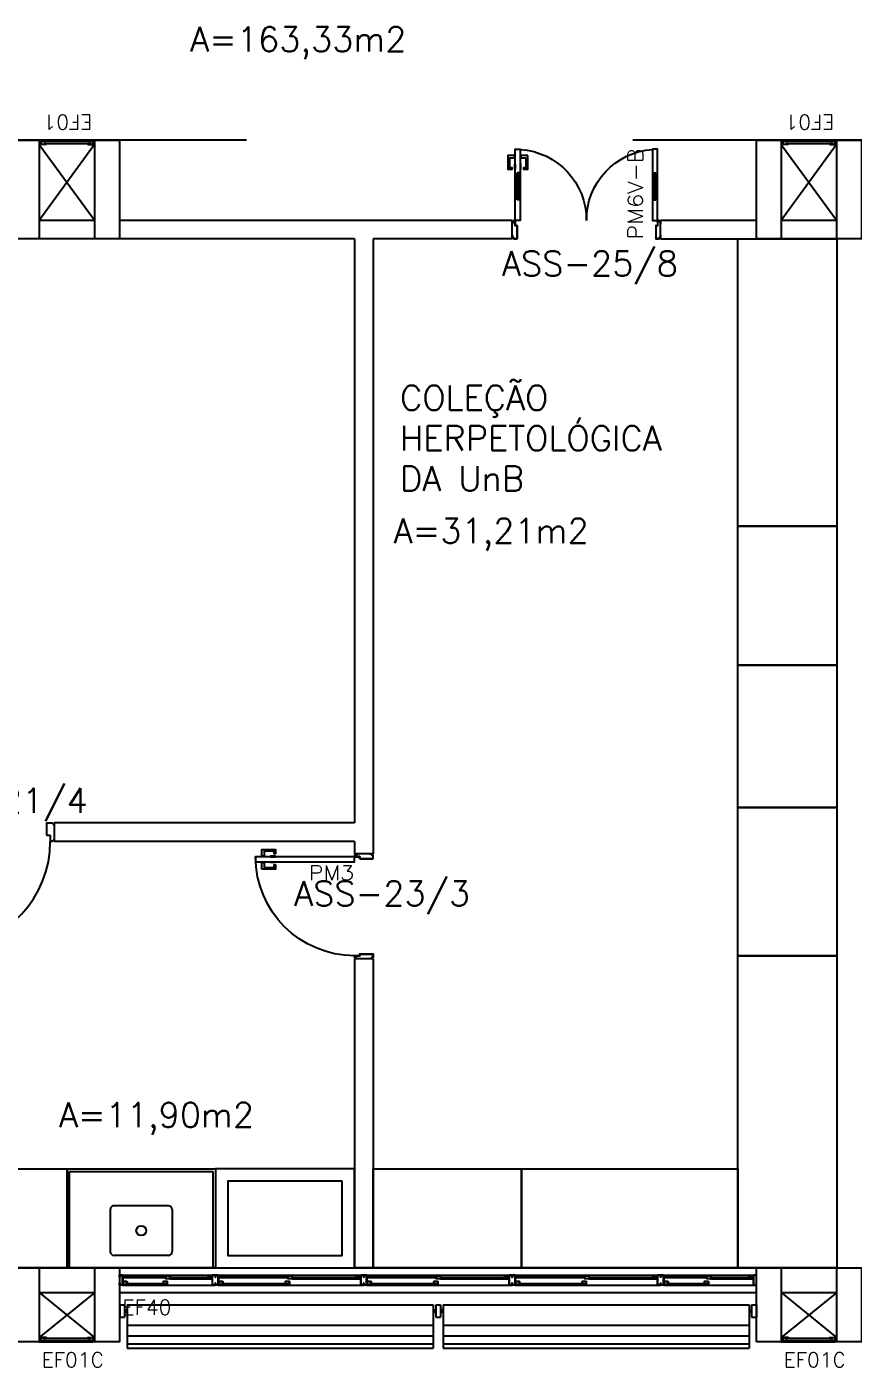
# Model space of a CAD drawing. Header units: millimetres. Extents: x 2046 to 2564, y 885 to 1120.
# Drawn here: x 2246.96 to 2253.64, y 921.45 to 932.29 of the extents above; entities that cross this region are included whole.
import ezdxf

# ---------------------------------------------------------------- set-up
doc = ezdxf.new("R2010")
doc.units = ezdxf.units.MM
doc.header["$LTSCALE"] = 10
doc.linetypes.add('HIDDEN', pattern=[0.375, 0.25, -0.125])
for name, color, linetype in [('AR-ALV', 2, 'Continuous'), ('AR-ALV-V', 2, 'Continuous'), ('AR-BANCADAS', 1, 'Continuous'), ('AR-BRISES', 2, 'Continuous'), ('AR-ESQ', 1, 'Continuous'), ('AR-ESTC', 3, 'Continuous'), ('AR-PEITORIL', 1, 'Continuous'), ('AR-PORTA', 1, 'Continuous'), ('AR-PROJ', 1, 'HIDDEN'), ('AR-SHAFT', 1, 'Continuous'), ('BC- VISTA', 1, 'Continuous'), ('BC-CUBA', 1, 'Continuous'), ('BR-LINHAS', 1, 'Continuous'), ('BR-MONTANTE', 242, 'Continuous'), ('BR-PAINEL', 1, 'Continuous'), ('BR-SUPORTE', 1, 'Continuous'), ('coz1', 1, 'Continuous'), ('DT-ESQ-CHAPA DOBRADA-V', 2, 'Continuous'), ('DT-ESQ-PERFIL CADEIRA-C', 2, 'Continuous'), ('DT-ESQ-PERFIL CADEIRA-V', 1, 'Continuous'), ('DT-ESQ-PERFIL U-C', 2, 'Continuous'), ('DT-ESQ-PERFIL U-V', 1, 'Continuous'), ('DT-ESQ-VENEZIANA-C', 1, 'Continuous'), ('DT-ESQ-VENEZIANA-V', 1, 'Continuous'), ('DT-ESQ-VIDRO-C', 2, 'Continuous'), ('DT-TXTESQ', 2, 'Continuous'), ('DT-TXTMOD', 1, 'Continuous'), ('ENDEREÇO', 2, 'Continuous'), ('maçaneta', 1, 'Continuous'), ('mov', 1, 'Continuous'), ('PM-PERFIL U-C', 2, 'Continuous'), ('PM-TXT', 2, 'Continuous'), ('PM-VIDRO', 2, 'Continuous'), ('pm1', 2, 'Continuous'), ('pm2', 1, 'Continuous'), ('TEXTO', 2, 'Continuous'), ('Área', 2, 'Continuous')]:
    doc.layers.add(name, color=color, linetype=linetype)
doc.styles.add('S10', font='simplex.shx', dxfattribs={"height": 0.1})
doc.styles.add('S12', font='simplex.shx', dxfattribs={"width": 1.1, "height": 0.12})
doc.styles.add('UNB-100', font='simplex.shx', dxfattribs={"height": 0.2})
doc.styles.add('UNB1-100', font='simplex.shx', dxfattribs={"height": 0.2})

# ---------------------------------------------------------------- blocks, each defined once
blk = doc.blocks.new('BR-MODULO1')
at = {"layer": 'BR-LINHAS'}
for p, q in [((0.06, -0.265), (2.535, -0.265)), ((2.615, -0.265), (5.09, -0.265)), ((0.06, -0.352), (2.535, -0.352)), ((0.06, -0.415), (2.535, -0.415)), ((2.615, -0.352), (5.09, -0.352)), ((2.615, -0.415), (5.09, -0.415))]:
    blk.add_line(p, q, dxfattribs=at)
at = {"layer": 'BR-MONTANTE'}
for p, q in [((0, -0.1), (0, -0.2)), ((0, -0.1), (0.04, -0.1)), ((0.04, -0.1), (0.04, -0.2)), ((2.555, -0.1), (2.595, -0.1)), ((2.555, -0.1), (2.555, -0.2)), ((2.595, -0.1), (2.595, -0.2)), ((5.11, -0.1), (5.11, -0.2)), ((5.11, -0.1), (5.15, -0.1)), ((5.15, -0.1), (5.15, -0.2)), ((0, -0.2), (0.04, -0.2)), ((2.555, -0.2), (2.595, -0.2)), ((5.11, -0.2), (5.15, -0.2))]:
    blk.add_line(p, q, dxfattribs=at)
at = {"layer": 'BR-PAINEL'}
for p, q in [((0.06, -0.1), (2.535, -0.1)), ((0.06, -0.1), (0.06, -0.45)), ((2.535, -0.1), (2.535, -0.45)), ((2.615, -0.1), (2.615, -0.45)), ((2.615, -0.1), (5.09, -0.1)), ((5.09, -0.1), (5.09, -0.45)), ((0.06, -0.45), (2.535, -0.45)), ((2.615, -0.45), (5.09, -0.45))]:
    blk.add_line(p, q, dxfattribs=at)
at = {"layer": 'BR-SUPORTE'}
for p, q in [((0.04, -0.14), (0.06, -0.14)), ((0.04, -0.16), (0.06, -0.16)), ((0.05, -0.14), (0.05, -0.16)), ((2.535, -0.14), (2.555, -0.14)), ((2.535, -0.16), (2.555, -0.16)), ((2.545, -0.14), (2.545, -0.16)), ((2.615, -0.14), (2.595, -0.14)), ((2.615, -0.16), (2.595, -0.16)), ((2.605, -0.14), (2.605, -0.16)), ((5.09, -0.14), (5.11, -0.14)), ((5.09, -0.16), (5.11, -0.16)), ((5.1, -0.14), (5.1, -0.16))]:
    blk.add_line(p, q, dxfattribs=at)
blk = doc.blocks.new('pe80-alv-01p')
at = {"layer": 'maçaneta'}
for p, q in [((-0.165, 0.775), (-0.165, 0.945)), ((-0.13, 0.96), (-0.15, 0.96)), ((-0.15, 0.76), (-0.15, 0.945)), ((-0.13, 0.945), (-0.15, 0.945)), ((-0.03, 0.96), (-0.01, 0.96)), ((-0.03, 0.945), (-0.01, 0.945)), ((-0.01, 0.76), (-0.01, 0.945)), ((0.005, 0.775), (0.005, 0.945))]:
    blk.add_line(p, q, dxfattribs=at)
for centre, start, end in [((-0.15, 0.945), 90, 180), ((-0.01, 0.945), 360, 90), ((-0.15, 0.775), 180, 270), ((-0.01, 0.775), 270, 360)]:
    blk.add_arc(centre, 0.015, start, end, dxfattribs=at)
at = {"layer": 'mov'}
blk.add_arc((-0.03, 0.15), 0.86, 93.333, 180, dxfattribs=at)
at = {"layer": 'pm1'}
for p, q in [((-0.13, 0.98), (-0.13, 0.18)), ((-0.08, 0.98), (-0.13, 0.98)), ((-0.03, 1.01), (-0.08, 1.01)), ((-0.08, 1.01), (-0.08, 0.98)), ((-0.03, 1.01), (-0.03, 1.01)), ((-0.03, 0.15), (-0.03, 1.01)), ((-0.91, 0.14), (-0.92, 0.14)), ((-0.92, 0.01), (-0.92, 0.14)), ((-0.91, 0.15), (-0.89, 0.15)), ((-0.91, 0.15), (-0.91, 0.14)), ((-0.89, 0.1), (-0.89, 0.15)), ((-0.08, 0.18), (-0.13, 0.18)), ((-0.08, 0.15), (-0.08, 0.18)), ((-0.03, 0.15), (-0.08, 0.15)), ((-0.01, 0.15), (-0.03, 0.15)), ((-0.03, 0.1), (-0.03, 0.15)), ((-0.03, 0.15), (-0.03, 0.15)), ((-0.01, 0.15), (-0.01, 0.14)), ((0.01, 0.15), (0.01, 0.15)), ((-0.91, 0.01), (-0.92, 0.01)), ((-0.91, 0), (-0.91, 0.01)), ((-0.86, 0.1), (-0.89, 0.1)), ((-0.86, 0), (-0.86, 0.1)), ((-0.86, 0), (-0.86, 0)), ((-0.06, 0), (-0.06, 0.1)), ((-0.06, 0.1), (-0.03, 0.1)), ((-0.06, 0), (-0.06, 0)), ((-0.06, 0), (-0.01, 0)), ((-0.01, 0), (-0.01, 0.01)), ((-0.86, 0), (-0.91, 0))]:
    blk.add_line(p, q, dxfattribs=at)
at = {"layer": 'pm2'}
for p, q in [((-0.01, 0.14), (0, 0.14)), ((0, 0.01), (0, 0.14)), ((-0.01, 0.01), (0, 0.01))]:
    blk.add_line(p, q, dxfattribs=at)
at = {"layer": 'PM-TXT', "style": 'S12', "width": 1.1}
blk.add_attdef('PE', (-0.591, 0.56), '', height=0.12, dxfattribs=at)
at = {"layer": 'PM-TXT', "style": 'S12', "width": 1.1, "flags": 1}
for tag, p in [('LARGURA', (-0.591, 0.36)), ('VISOR', (-0.591, 0.16)), ('ALVENARIA-GESSO', (-0.591, -0.015)), ('FERRAGEM', (-0.591, -0.215))]:
    blk.add_attdef(tag, p, '', height=0.12, dxfattribs=at)
blk = doc.blocks.new('BCP10')
at = {"layer": 'BC- VISTA'}
blk.add_lwpolyline([(0.8, 0), (0.8, -1.15), (0, -1.15), (0, 0)], close=True, dxfattribs=at)
blk = doc.blocks.new('BCP19')
at = {"layer": 'BC- VISTA'}
blk.add_lwpolyline([(0.8, 0), (0.8, -2.525), (0, -2.525), (0, 0)], close=True, dxfattribs=at)
blk = doc.blocks.new('BCP17')
at = {"layer": 'BC- VISTA'}
blk.add_lwpolyline([(0.8, 0), (0.8, -2.325), (0, -2.325), (0, 0)], close=True, dxfattribs=at)
blk = doc.blocks.new('BCP09')
at = {"layer": 'BC- VISTA'}
blk.add_lwpolyline([(0.8, 0), (0.8, -1.125), (0, -1.125), (0, 0)], close=True, dxfattribs=at)
blk = doc.blocks.new('BCP11')
at = {"layer": 'BC- VISTA'}
blk.add_lwpolyline([(0.8, 0), (0.8, -1.2), (0, -1.2), (0, 0)], close=True, dxfattribs=at)
blk = doc.blocks.new('BCP16')
at = {"layer": 'BC- VISTA'}
blk.add_lwpolyline([(0.8, 0), (0.8, -1.75), (0, -1.75), (0, 0)], close=True, dxfattribs=at)
blk = doc.blocks.new('CUBAbnc-01P')
at = {"layer": 'coz1'}
for p, q in [((-0.22, -0.1005), (0.22, -0.1005)), ((-0.25, -0.4705), (-0.25, -0.1305)), ((0.25, -0.4705), (0.25, -0.1305)), ((-0.22, -0.5005), (0.22, -0.5005))]:
    blk.add_line(p, q, dxfattribs=at)
blk.add_circle((0, -0.3005), 0.04, dxfattribs=at)
for centre, start, end in [((-0.22, -0.1305), 90, 180), ((0.22, -0.1305), 0, 90), ((-0.22, -0.4705), 180, 270), ((0.22, -0.4705), 270, 0)]:
    blk.add_arc(centre, 0.03, start, end, dxfattribs=at)
blk = doc.blocks.new('BCP01')
at = {"layer": 'BC- VISTA'}
for p, q in [((0, -0.02), (0.78, -0.02)), ((0.78, -0.02), (0.78, -1.18)), ((0.78, -1.18), (0, -1.18))]:
    blk.add_line(p, q, dxfattribs=at)
blk.add_lwpolyline([(0.8, 0), (0.8, -1.2), (0, -1.2), (0, 0)], close=True, dxfattribs=at)
at = {"layer": 'BC-CUBA', "rotation": 90}
blk.add_blockref('CUBAbnc-01P', (0, -0.6), dxfattribs=at)
blk = doc.blocks.new('EF40-P')
at = {"layer": 'DT-ESQ-CHAPA DOBRADA-V', "ltscale": 0.1}
for p, q in [((0.025, -0.077), (0.374, -0.077)), ((0.025, -0.08), (0.374, -0.08)), ((0.8, -0.077), (1.361, -0.077)), ((0.8, -0.08), (1.361, -0.08)), ((2, -0.077), (2.561, -0.077)), ((2, -0.08), (2.561, -0.08)), ((3.2, -0.077), (3.761, -0.077)), ((3.2, -0.08), (3.761, -0.08)), ((4.4, -0.077), (4.749, -0.077)), ((4.4, -0.08), (4.749, -0.08))]:
    blk.add_line(p, q, dxfattribs=at)
at = {"layer": 'DT-ESQ-PERFIL CADEIRA-C', "ltscale": 0.1}
for p, q in [((0.376, -0.088), (0.422, -0.088)), ((0.75, -0.088), (0.702, -0.088)), ((1.363, -0.088), (1.41, -0.088)), ((1.95, -0.088), (1.901, -0.088)), ((2.563, -0.088), (2.61, -0.088)), ((3.15, -0.088), (3.101, -0.088)), ((3.763, -0.088), (3.81, -0.088)), ((4.35, -0.088), (4.301, -0.088)), ((4.751, -0.088), (4.797, -0.088)), ((5.125, -0.088), (5.076, -0.088)), ((0.025, -0.134), (0.073, -0.134)), ((0.385, -0.134), (0.339, -0.134)), ((0.8, -0.134), (0.848, -0.134)), ((1.373, -0.134), (1.326, -0.134)), ((2, -0.134), (2.048, -0.134)), ((2.573, -0.134), (2.526, -0.134)), ((3.2, -0.134), (3.248, -0.134)), ((3.773, -0.134), (3.726, -0.134)), ((4.4, -0.134), (4.448, -0.134)), ((4.76, -0.134), (4.714, -0.134))]:
    blk.add_line(p, q, dxfattribs=at)
for points in [[(0.422, -0.087, -1), (0.422, -0.09), (0.376, -0.09, -0.414214), (0.374, -0.088), (0.374, -0.067, -0.414214), (0.376, -0.065), (0.407, -0.065, -0.414214), (0.409, -0.067), (0.409, -0.087)], [(0.409, -0.088, -0.198913), (0.408, -0.088, -0.198913), (0.407, -0.087), (0.407, -0.067, 0.414214), (0.407, -0.067), (0.376, -0.067, 0.414214), (0.375, -0.067), (0.375, -0.088, 0.414214), (0.376, -0.088)], [(0.702, -0.09), (0.75, -0.09), (0.75, -0.088), (0.715, -0.088, 0.198912), (0.716, -0.088, 0.198913), (0.716, -0.087), (0.716, -0.067, -0.414214), (0.717, -0.067), (0.75, -0.067), (0.75, -0.065), (0.716, -0.065, 0.414214), (0.715, -0.067), (0.715, -0.078), (0.715, -0.08), (0.715, -0.087), (0.702, -0.087, 1)], [(1.41, -0.087, -1), (1.41, -0.09), (1.363, -0.09, -0.414214), (1.361, -0.088), (1.361, -0.067, -0.414214), (1.363, -0.065), (1.395, -0.065, -0.414214), (1.396, -0.067), (1.396, -0.087)], [(1.396, -0.088, -0.198913), (1.395, -0.088, -0.198913), (1.395, -0.087), (1.395, -0.067, 0.414214), (1.394, -0.067), (1.363, -0.067, 0.414214), (1.363, -0.067), (1.363, -0.088, 0.414214), (1.363, -0.088)], [(1.901, -0.09), (1.95, -0.09), (1.95, -0.088), (1.915, -0.088, 0.198912), (1.916, -0.088, 0.198913), (1.916, -0.087), (1.916, -0.067, -0.414214), (1.917, -0.067), (1.95, -0.067), (1.95, -0.065), (1.916, -0.065, 0.414214), (1.915, -0.067), (1.915, -0.078), (1.915, -0.08), (1.915, -0.087), (1.901, -0.087, 1)], [(2.61, -0.087, -1), (2.61, -0.09), (2.563, -0.09, -0.414214), (2.561, -0.088), (2.561, -0.067, -0.414214), (2.563, -0.065), (2.595, -0.065, -0.414214), (2.596, -0.067), (2.596, -0.087)], [(2.596, -0.088, -0.198913), (2.595, -0.088, -0.198913), (2.595, -0.087), (2.595, -0.067, 0.414214), (2.594, -0.067), (2.563, -0.067, 0.414214), (2.563, -0.067), (2.563, -0.088, 0.414214), (2.563, -0.088)], [(3.101, -0.09), (3.15, -0.09), (3.15, -0.088), (3.115, -0.088, 0.198912), (3.116, -0.088, 0.198913), (3.116, -0.087), (3.116, -0.067, -0.414214), (3.117, -0.067), (3.15, -0.067), (3.15, -0.065), (3.116, -0.065, 0.414214), (3.115, -0.067), (3.115, -0.078), (3.115, -0.08), (3.115, -0.087), (3.101, -0.087, 1)], [(3.81, -0.087, -1), (3.81, -0.09), (3.763, -0.09, -0.414214), (3.761, -0.088), (3.761, -0.067, -0.414214), (3.763, -0.065), (3.795, -0.065, -0.414214), (3.796, -0.067), (3.796, -0.087)], [(3.796, -0.088, -0.198913), (3.795, -0.088, -0.198913), (3.795, -0.087), (3.795, -0.067, 0.414214), (3.794, -0.067), (3.763, -0.067, 0.414214), (3.763, -0.067), (3.763, -0.088, 0.414214), (3.763, -0.088)], [(4.301, -0.09), (4.35, -0.09), (4.35, -0.088), (4.315, -0.088, 0.198912), (4.316, -0.088, 0.198913), (4.316, -0.087), (4.316, -0.067, -0.414214), (4.317, -0.067), (4.35, -0.067), (4.35, -0.065), (4.316, -0.065, 0.414214), (4.315, -0.067), (4.315, -0.078), (4.315, -0.08), (4.315, -0.087), (4.301, -0.087, 1)], [(4.797, -0.087, -1), (4.797, -0.09), (4.751, -0.09, -0.414214), (4.749, -0.088), (4.749, -0.067, -0.414214), (4.751, -0.065), (4.782, -0.065, -0.414214), (4.784, -0.067), (4.784, -0.087)], [(4.784, -0.088, -0.198913), (4.783, -0.088, -0.198913), (4.782, -0.087), (4.782, -0.067, 0.414214), (4.782, -0.067), (4.751, -0.067, 0.414214), (4.75, -0.067), (4.75, -0.088, 0.414214), (4.751, -0.088)], [(5.076, -0.09), (5.125, -0.09), (5.125, -0.088), (5.09, -0.088, 0.198912), (5.091, -0.088, 0.198913), (5.091, -0.087), (5.091, -0.067, -0.414214), (5.092, -0.067), (5.125, -0.067), (5.125, -0.065), (5.091, -0.065, 0.414214), (5.09, -0.067), (5.09, -0.078), (5.09, -0.08), (5.09, -0.087), (5.076, -0.087, 1)], [(0.073, -0.135), (0.025, -0.135), (0.025, -0.134), (0.06, -0.134, -0.198912), (0.059, -0.133, -0.198913), (0.058, -0.132), (0.058, -0.112, 0.414214), (0.058, -0.112), (0.025, -0.112), (0.025, -0.11), (0.058, -0.11, -0.414214), (0.06, -0.112), (0.06, -0.124), (0.06, -0.125), (0.06, -0.132), (0.073, -0.132, -1)], [(0.339, -0.132, 1), (0.339, -0.135), (0.385, -0.135, 0.414214), (0.387, -0.133), (0.387, -0.112, 0.414214), (0.385, -0.11), (0.354, -0.11, 0.414214), (0.352, -0.112), (0.352, -0.132)], [(0.352, -0.134, 0.198913), (0.354, -0.133, 0.198913), (0.354, -0.132), (0.354, -0.112, -0.414214), (0.354, -0.112), (0.385, -0.112, -0.414214), (0.386, -0.112), (0.386, -0.133, -0.414214), (0.385, -0.134)], [(0.848, -0.135), (0.8, -0.135), (0.8, -0.134), (0.835, -0.134, -0.198912), (0.834, -0.133, -0.198913), (0.833, -0.132), (0.833, -0.112, 0.414214), (0.833, -0.112), (0.8, -0.112), (0.8, -0.11), (0.833, -0.11, -0.414214), (0.835, -0.112), (0.835, -0.124), (0.835, -0.125), (0.835, -0.132), (0.848, -0.132, -1)], [(1.326, -0.132, 1), (1.326, -0.135), (1.373, -0.135, 0.414214), (1.375, -0.133), (1.375, -0.112, 0.414214), (1.373, -0.11), (1.341, -0.11, 0.414214), (1.34, -0.112), (1.34, -0.132)], [(1.34, -0.134, 0.198913), (1.341, -0.133, 0.198913), (1.341, -0.132), (1.341, -0.112, -0.414214), (1.342, -0.112), (1.373, -0.112, -0.414214), (1.373, -0.112), (1.373, -0.133, -0.414214), (1.373, -0.134)], [(2.048, -0.135), (2, -0.135), (2, -0.134), (2.035, -0.134, -0.198912), (2.034, -0.133, -0.198913), (2.033, -0.132), (2.033, -0.112, 0.414214), (2.033, -0.112), (2, -0.112), (2, -0.11), (2.033, -0.11, -0.414214), (2.035, -0.112), (2.035, -0.124), (2.035, -0.125), (2.035, -0.132), (2.048, -0.132, -1)], [(2.526, -0.132, 1), (2.526, -0.135), (2.573, -0.135, 0.414214), (2.575, -0.133), (2.575, -0.112, 0.414214), (2.573, -0.11), (2.541, -0.11, 0.414214), (2.54, -0.112), (2.54, -0.132)], [(2.54, -0.134, 0.198913), (2.541, -0.133, 0.198913), (2.541, -0.132), (2.541, -0.112, -0.414214), (2.542, -0.112), (2.573, -0.112, -0.414214), (2.573, -0.112), (2.573, -0.133, -0.414214), (2.573, -0.134)], [(3.248, -0.135), (3.2, -0.135), (3.2, -0.134), (3.235, -0.134, -0.198912), (3.234, -0.133, -0.198913), (3.233, -0.132), (3.233, -0.112, 0.414214), (3.233, -0.112), (3.2, -0.112), (3.2, -0.11), (3.233, -0.11, -0.414214), (3.235, -0.112), (3.235, -0.124), (3.235, -0.125), (3.235, -0.132), (3.248, -0.132, -1)], [(3.726, -0.132, 1), (3.726, -0.135), (3.773, -0.135, 0.414214), (3.775, -0.133), (3.775, -0.112, 0.414214), (3.773, -0.11), (3.741, -0.11, 0.414214), (3.74, -0.112), (3.74, -0.132)], [(3.74, -0.134, 0.198913), (3.741, -0.133, 0.198913), (3.741, -0.132), (3.741, -0.112, -0.414214), (3.742, -0.112), (3.773, -0.112, -0.414214), (3.773, -0.112), (3.773, -0.133, -0.414214), (3.773, -0.134)], [(4.448, -0.135), (4.4, -0.135), (4.4, -0.134), (4.435, -0.134, -0.198912), (4.434, -0.133, -0.198913), (4.433, -0.132), (4.433, -0.112, 0.414214), (4.433, -0.112), (4.4, -0.112), (4.4, -0.11), (4.433, -0.11, -0.414214), (4.435, -0.112), (4.435, -0.124), (4.435, -0.125), (4.435, -0.132), (4.448, -0.132, -1)], [(4.714, -0.132, 1), (4.714, -0.135), (4.76, -0.135, 0.414214), (4.762, -0.133), (4.762, -0.112, 0.414214), (4.76, -0.11), (4.729, -0.11, 0.414214), (4.727, -0.112), (4.727, -0.132)], [(4.727, -0.134, 0.198913), (4.729, -0.133, 0.198913), (4.729, -0.132), (4.729, -0.112, -0.414214), (4.729, -0.112), (4.76, -0.112, -0.414214), (4.761, -0.112), (4.761, -0.133, -0.414214), (4.76, -0.134)]]:
    blk.add_lwpolyline(points, format="xyb", close=True, dxfattribs=at)
at = {"layer": 'DT-ESQ-PERFIL CADEIRA-V', "ltscale": 0.1}
for p, q in [((0.407, -0.09), (0.702, -0.09)), ((1.395, -0.09), (1.901, -0.09)), ((2.595, -0.09), (3.101, -0.09)), ((3.795, -0.09), (4.301, -0.09)), ((4.782, -0.09), (5.076, -0.09)), ((0.073, -0.135), (0.339, -0.135)), ((0.848, -0.135), (1.326, -0.135)), ((2.048, -0.135), (2.526, -0.135)), ((3.248, -0.135), (3.726, -0.135)), ((4.448, -0.135), (4.714, -0.135))]:
    blk.add_line(p, q, dxfattribs=at)
at = {"layer": 'DT-ESQ-PERFIL U-C', "ltscale": 0.1}
for points in [[(0, -0.061, -0.414214), (0.001, -0.06), (0.023, -0.06, -0.414214), (0.025, -0.061), (0.025, -0.138, -0.414214), (0.023, -0.14), (0.001, -0.14, -0.414214), (0, -0.138), (0, -0.125), (0.001, -0.125), (0.001, -0.138, 0.414214), (0.002, -0.138), (0.023, -0.138, 0.414214), (0.023, -0.138), (0.023, -0.062, 0.414214), (0.023, -0.061), (0.002, -0.061, 0.414214), (0.001, -0.062), (0.001, -0.075), (0, -0.075)], [(0.775, -0.061, 0.414214), (0.773, -0.06), (0.751, -0.06, 0.414214), (0.75, -0.061), (0.75, -0.138, 0.414214), (0.751, -0.14), (0.773, -0.14, 0.414214), (0.775, -0.138), (0.775, -0.125), (0.773, -0.125), (0.773, -0.138, -0.414214), (0.773, -0.138), (0.752, -0.138, -0.414214), (0.751, -0.138), (0.751, -0.062, -0.414214), (0.752, -0.061), (0.773, -0.061, -0.414214), (0.773, -0.062), (0.773, -0.075), (0.775, -0.075)], [(0.775, -0.061, -0.414214), (0.776, -0.06), (0.798, -0.06, -0.414214), (0.8, -0.061), (0.8, -0.138, -0.414214), (0.798, -0.14), (0.776, -0.14, -0.414214), (0.775, -0.138), (0.775, -0.125), (0.776, -0.125), (0.776, -0.138, 0.414214), (0.777, -0.138), (0.798, -0.138, 0.414214), (0.798, -0.138), (0.798, -0.062, 0.414214), (0.798, -0.061), (0.777, -0.061, 0.414214), (0.776, -0.062), (0.776, -0.075), (0.775, -0.075)], [(1.975, -0.061, 0.414214), (1.973, -0.06), (1.951, -0.06, 0.414214), (1.95, -0.061), (1.95, -0.138, 0.414214), (1.951, -0.14), (1.973, -0.14, 0.414214), (1.975, -0.138), (1.975, -0.125), (1.973, -0.125), (1.973, -0.138, -0.414214), (1.973, -0.138), (1.952, -0.138, -0.414214), (1.951, -0.138), (1.951, -0.062, -0.414214), (1.952, -0.061), (1.973, -0.061, -0.414214), (1.973, -0.062), (1.973, -0.075), (1.975, -0.075)], [(1.975, -0.061, -0.414214), (1.976, -0.06), (1.998, -0.06, -0.414214), (2, -0.061), (2, -0.138, -0.414214), (1.998, -0.14), (1.976, -0.14, -0.414214), (1.975, -0.138), (1.975, -0.125), (1.976, -0.125), (1.976, -0.138, 0.414214), (1.977, -0.138), (1.998, -0.138, 0.414214), (1.998, -0.138), (1.998, -0.062, 0.414214), (1.998, -0.061), (1.977, -0.061, 0.414214), (1.976, -0.062), (1.976, -0.075), (1.975, -0.075)], [(3.175, -0.061, 0.414214), (3.173, -0.06), (3.151, -0.06, 0.414214), (3.15, -0.061), (3.15, -0.138, 0.414214), (3.151, -0.14), (3.173, -0.14, 0.414214), (3.175, -0.138), (3.175, -0.125), (3.173, -0.125), (3.173, -0.138, -0.414214), (3.173, -0.138), (3.152, -0.138, -0.414214), (3.151, -0.138), (3.151, -0.062, -0.414214), (3.152, -0.061), (3.173, -0.061, -0.414214), (3.173, -0.062), (3.173, -0.075), (3.175, -0.075)], [(3.175, -0.061, -0.414214), (3.176, -0.06), (3.198, -0.06, -0.414214), (3.2, -0.061), (3.2, -0.138, -0.414214), (3.198, -0.14), (3.176, -0.14, -0.414214), (3.175, -0.138), (3.175, -0.125), (3.176, -0.125), (3.176, -0.138, 0.414214), (3.177, -0.138), (3.198, -0.138, 0.414214), (3.198, -0.138), (3.198, -0.062, 0.414214), (3.198, -0.061), (3.177, -0.061, 0.414214), (3.176, -0.062), (3.176, -0.075), (3.175, -0.075)], [(4.375, -0.061, 0.414214), (4.373, -0.06), (4.351, -0.06, 0.414214), (4.35, -0.061), (4.35, -0.138, 0.414214), (4.351, -0.14), (4.373, -0.14, 0.414214), (4.375, -0.138), (4.375, -0.125), (4.373, -0.125), (4.373, -0.138, -0.414214), (4.373, -0.138), (4.352, -0.138, -0.414214), (4.351, -0.138), (4.351, -0.062, -0.414214), (4.352, -0.061), (4.373, -0.061, -0.414214), (4.373, -0.062), (4.373, -0.075), (4.375, -0.075)], [(4.375, -0.061, -0.414214), (4.376, -0.06), (4.398, -0.06, -0.414214), (4.4, -0.061), (4.4, -0.138, -0.414214), (4.398, -0.14), (4.376, -0.14, -0.414214), (4.375, -0.138), (4.375, -0.125), (4.376, -0.125), (4.376, -0.138, 0.414214), (4.377, -0.138), (4.398, -0.138, 0.414214), (4.398, -0.138), (4.398, -0.062, 0.414214), (4.398, -0.061), (4.377, -0.061, 0.414214), (4.376, -0.062), (4.376, -0.075), (4.375, -0.075)], [(5.15, -0.061, 0.414214), (5.148, -0.06), (5.126, -0.06, 0.414214), (5.125, -0.061), (5.125, -0.138, 0.414214), (5.126, -0.14), (5.148, -0.14, 0.414214), (5.15, -0.138), (5.15, -0.125), (5.148, -0.125), (5.148, -0.138, -0.414214), (5.148, -0.138), (5.127, -0.138, -0.414214), (5.126, -0.138), (5.126, -0.062, -0.414214), (5.127, -0.061), (5.148, -0.061, -0.414214), (5.148, -0.062), (5.148, -0.075), (5.15, -0.075)]]:
    blk.add_lwpolyline(points, format="xyb", close=True, dxfattribs=at)
at = {"layer": 'DT-ESQ-PERFIL U-V', "ltscale": 0.1}
for p, q in [((0.023, -0.06), (0.751, -0.06)), ((0.798, -0.06), (1.951, -0.06)), ((1.998, -0.06), (3.151, -0.06)), ((3.198, -0.06), (4.351, -0.06)), ((4.398, -0.06), (5.126, -0.06)), ((0.023, -0.14), (0.751, -0.14)), ((0.798, -0.14), (1.951, -0.14)), ((1.998, -0.14), (3.151, -0.14)), ((3.198, -0.14), (4.351, -0.14)), ((4.398, -0.14), (5.126, -0.14))]:
    blk.add_line(p, q, dxfattribs=at)
at = {"layer": 'DT-ESQ-VIDRO-C', "ltscale": 0.1}
for points in [[(0.712, -0.085), (0.712, -0.082), (0.411, -0.082), (0.411, -0.085)], [(1.912, -0.085), (1.912, -0.082), (1.399, -0.082), (1.399, -0.085)], [(3.112, -0.085), (3.112, -0.082), (2.599, -0.082), (2.599, -0.085)], [(4.312, -0.085), (4.312, -0.082), (3.799, -0.082), (3.799, -0.085)], [(5.087, -0.085), (5.087, -0.082), (4.786, -0.082), (4.786, -0.085)], [(0.063, -0.13), (0.063, -0.127), (0.349, -0.127), (0.349, -0.13)], [(0.838, -0.13), (0.838, -0.127), (1.337, -0.127), (1.337, -0.13)], [(2.038, -0.13), (2.038, -0.127), (2.537, -0.127), (2.537, -0.13)], [(3.238, -0.13), (3.238, -0.127), (3.737, -0.127), (3.737, -0.13)], [(4.438, -0.13), (4.438, -0.127), (4.724, -0.127), (4.724, -0.13)]]:
    blk.add_lwpolyline(points, close=True, dxfattribs=at)
at = {"layer": 'DT-TXTESQ', "ltscale": 0.1, "style": 'S12'}
blk.add_text('EF40', height=0.12, dxfattribs=at).set_placement((0.023, -0.38))
at = {"layer": 'DT-TXTMOD', "ltscale": 0.1, "style": 'S10', "flags": 3}
for tag, p in [('M01', (0.025, -0.28)), ('M02', (0.325, -0.28)), ('M03', (0.627, -0.28)), ('M04', (0.929, -0.28)), ('M05', (1.231, -0.28)), ('M06', (1.532, -0.28)), ('M07', (1.834, -0.28)), ('M08', (2.136, -0.28)), ('M09', (2.438, -0.28)), ('M10', (2.739, -0.28)), ('M11', (3.041, -0.28)), ('M12', (3.343, -0.28)), ('M13', (3.645, -0.28)), ('M14', (3.946, -0.28)), ('M15', (4.248, -0.28)), ('M16', (4.55, -0.28)), ('M17', (4.852, -0.28))]:
    blk.add_attdef(tag, p, '', height=0.1, dxfattribs=at)
blk = doc.blocks.new('EF01-P')
at = {"layer": 'DT-ESQ-PERFIL CADEIRA-C', "ltscale": 0.1}
for points in [[(0.01, 0.002), (0.01, 0.003), (0.002, 0.003, 1), (0.002, 0), (0.015, 0, 0.414214), (0.016, 0.002), (0.016, 0.033), (0.043, 0.033)], [(0.043, 0.006), (0.018, 0.006), (0.018, 0.016), (0.016, 0.016), (0.016, 0.006, 0.414214), (0.018, 0.005), (0.043, 0.005), (0.056, 0.005, 1), (0.056, 0.008), (0.043, 0.008), (0.043, 0.02), (0.043, 0.032), (0.056, 0.032, 1), (0.056, 0.035), (0.043, 0.035), (0.016, 0.035, 0.414214), (0.015, 0.033), (0.015, 0.002), (0.002, 0.002)], [(0.041, 0.02), (0.041, 0.032, -0.414214), (0.043, 0.033), (0.056, 0.033)], [(0.041, 0.02), (0.041, 0.008, 0.414214), (0.043, 0.006), (0.056, 0.006)], [(0.407, 0.006), (0.432, 0.006), (0.432, 0.016), (0.433, 0.016), (0.433, 0.006, -0.414214), (0.432, 0.005), (0.407, 0.005), (0.394, 0.005, -1), (0.394, 0.008), (0.407, 0.008), (0.407, 0.02), (0.407, 0.032), (0.394, 0.032, -1), (0.394, 0.035), (0.407, 0.035), (0.433, 0.035, -0.414214), (0.435, 0.033), (0.435, 0.002), (0.448, 0.002)], [(0.408, 0.02), (0.408, 0.032, 0.414214), (0.407, 0.033), (0.394, 0.033)], [(0.408, 0.02), (0.408, 0.008, -0.414214), (0.407, 0.006), (0.394, 0.006)], [(0.44, 0.002), (0.44, 0.003), (0.448, 0.003, -1), (0.448, 0), (0.435, 0, -0.414214), (0.433, 0.002), (0.433, 0.033), (0.407, 0.033)]]:
    blk.add_lwpolyline(points, format="xyb", dxfattribs=at)
at = {"layer": 'DT-ESQ-PERFIL CADEIRA-V', "ltscale": 0.1}
blk.add_line((0.015, 0), (0.435, 0), dxfattribs=at)
at = {"layer": 'DT-ESQ-VENEZIANA-C', "ltscale": 0.1}
for p, q in [((0.043, 0.011), (0.407, 0.011)), ((0.043, 0.009), (0.407, 0.009))]:
    blk.add_line(p, q, dxfattribs=at)
at = {"layer": 'DT-ESQ-VENEZIANA-V', "ltscale": 0.1}
blk.add_line((0.043, 0.031), (0.407, 0.031), dxfattribs=at)
at = {"layer": 'DT-TXTESQ', "ltscale": 0.1, "style": 'S12'}
blk.add_text('EF01', height=0.12, dxfattribs=at).set_placement((0.019, -0.205))
at = {"layer": 'DT-TXTMOD', "ltscale": 0.1, "style": 'S10', "flags": 3}
blk.add_attdef('EF01', (0.021, -0.14), '', height=0.1, dxfattribs=at)
blk = doc.blocks.new('marco-d')
at = {"layer": 'DT-ESQ-PERFIL U-C'}
for p, q in [((-0.013, 0), (-0.001, 0)), ((-0.025, -0.03), (-0.025, -0.011)), ((-0.023, -0.03), (-0.025, -0.03)), ((-0.023, -0.01), (-0.015, -0.01)), ((-0.014, -0.012), (-0.023, -0.012)), ((-0.023, -0.012), (-0.023, -0.03)), ((-0.015, -0.01), (-0.015, -0.001)), ((-0.002, -0.002), (-0.013, -0.002)), ((-0.013, -0.002), (-0.013, -0.01)), ((-0.002, -0.041), (-0.002, -0.002)), ((0.013, -0.043), (-0.001, -0.043)), ((0, -0.001), (0, -0.041)), ((0.013, -0.041), (0, -0.041)), ((0.013, -0.043), (0.013, -0.148)), ((0.015, -0.042), (0.015, -0.148)), ((-0.025, -0.138), (-0.025, -0.12)), ((-0.025, -0.12), (-0.023, -0.12)), ((-0.023, -0.12), (-0.023, -0.138)), ((-0.023, -0.138), (-0.014, -0.138)), ((-0.015, -0.14), (-0.023, -0.14)), ((-0.015, -0.148), (-0.015, -0.14)), ((-0.013, -0.139), (-0.013, -0.148)), ((-0.013, -0.148), (0.013, -0.148)), ((0.013, -0.15), (-0.013, -0.15))]:
    blk.add_line(p, q, dxfattribs=at)
for centre, start, end in [((-0.013, -0.001), 90, 180), ((-0.001, -0.001), 360, 90), ((-0.023, -0.011), 90, 180), ((-0.014, -0.01), 270, 0), ((-0.001, -0.041), 180, 270), ((0.013, -0.042), 0, 90), ((-0.023, -0.138), 180, 270), ((-0.013, -0.148), 180, 270), ((-0.014, -0.139), 0, 90), ((0.013, -0.148), 269.9386, 0)]:
    blk.add_arc(centre, 0.0015, start, end, dxfattribs=at)
blk = doc.blocks.new('marco-e')
at = {"layer": 'DT-ESQ-PERFIL U-C'}
for p, q in [((-0.015, -0.043), (-0.015, -0.149)), ((-0.013, -0.041), (0, -0.041)), ((-0.013, -0.043), (0.001, -0.043)), ((-0.013, -0.043), (-0.013, -0.148)), ((0, -0.002), (0, -0.041)), ((0.014, 0), (0.002, 0)), ((0.002, -0.042), (0.002, -0.002)), ((0.002, -0.002), (0.013, -0.002)), ((0.013, -0.002), (0.013, -0.011)), ((0.015, -0.01), (0.015, -0.002)), ((0.024, -0.01), (0.015, -0.01)), ((0.015, -0.012), (0.023, -0.012)), ((0.023, -0.012), (0.023, -0.03)), ((0.023, -0.03), (0.025, -0.03)), ((0.025, -0.03), (0.025, -0.012)), ((0.013, -0.148), (-0.013, -0.148)), ((-0.013, -0.15), (0.014, -0.15)), ((0.013, -0.14), (0.013, -0.148)), ((0.023, -0.138), (0.015, -0.138)), ((0.015, -0.14), (0.024, -0.14)), ((0.015, -0.149), (0.015, -0.14)), ((0.025, -0.12), (0.023, -0.12)), ((0.023, -0.12), (0.023, -0.138)), ((0.025, -0.139), (0.025, -0.12))]:
    blk.add_line(p, q, dxfattribs=at)
for centre, start, end in [((-0.013, -0.043), 90, 180), ((0.002, -0.002), 90, 180), ((0.001, -0.042), 270, 0), ((0.015, -0.011), 180, 270), ((0.014, -0.002), 0, 90), ((0.024, -0.012), 0, 90), ((-0.013, -0.149), 180, 270.0614), ((0.015, -0.14), 90, 180), ((0.014, -0.149), 270, 0), ((0.024, -0.139), 270, 0)]:
    blk.add_arc(centre, 0.0015, start, end, dxfattribs=at)
blk = doc.blocks.new('PM6V-B')
at = {"layer": 'maçaneta'}
for points in [[(1.075, 0.675), (1.13, 0.675), (1.13, 0.655), (1.091, 0.655, 0.414214), (1.09, 0.654), (1.09, 0.575), (1.11, 0.575), (1.11, 0.565), (1.075, 0.565)], [(1.18, 0.675), (1.235, 0.675), (1.235, 0.565), (1.2, 0.565), (1.2, 0.575), (1.22, 0.575), (1.22, 0.654, 0.414214), (1.218, 0.655), (1.18, 0.655)]]:
    blk.add_lwpolyline(points, format="xyb", close=True, dxfattribs=at)
for points in [[(1.13, 0.565), (1.13, 0.605), (1.135, 0.605), (1.135, 0.565)], [(1.18, 0.565), (1.18, 0.605), (1.175, 0.605), (1.175, 0.565)]]:
    blk.add_lwpolyline(points, close=True, dxfattribs=at)
at = {"layer": 'mov'}
for centre, start, end in [((0.025, 0.151), 359.8606, 86.0112), ((1.175, 0.151), 93.9888, 180.1394)]:
    blk.add_arc(centre, 0.575, start, end, dxfattribs=at)
at = {"layer": 'PM-VIDRO'}
for p, q in [((0.04, 0.325), (0.04, 0.525)), ((0.05, 0.525), (0.05, 0.325)), ((1.15, 0.525), (1.15, 0.325)), ((1.16, 0.325), (1.16, 0.525))]:
    blk.add_line(p, q, dxfattribs=at)
at = {"layer": 'pm1'}
for p, q in [((0.04, 0.525), (0.025, 0.525)), ((0.065, 0.535), (0.04, 0.535)), ((0.04, 0.525), (0.04, 0.535)), ((0.05, 0.535), (0.05, 0.525)), ((0.065, 0.525), (0.05, 0.525)), ((0.065, 0.535), (0.065, 0.525)), ((1.135, 0.535), (1.135, 0.525)), ((1.135, 0.535), (1.16, 0.535)), ((1.135, 0.525), (1.15, 0.525)), ((1.15, 0.535), (1.15, 0.525)), ((1.16, 0.525), (1.16, 0.535)), ((1.16, 0.525), (1.175, 0.525)), ((0.04, 0.325), (0.025, 0.325)), ((0.04, 0.315), (0.04, 0.325)), ((0.065, 0.315), (0.04, 0.315)), ((0.065, 0.325), (0.05, 0.325)), ((0.05, 0.325), (0.05, 0.315)), ((0.065, 0.325), (0.065, 0.315)), ((1.135, 0.325), (1.135, 0.315)), ((1.135, 0.325), (1.15, 0.325)), ((1.135, 0.315), (1.16, 0.315)), ((1.15, 0.325), (1.15, 0.315)), ((1.16, 0.315), (1.16, 0.325)), ((1.16, 0.325), (1.175, 0.325))]:
    blk.add_line(p, q, dxfattribs=at)
for points in [[(0.025, 0.525), (0.025, 0.725), (0.065, 0.725), (0.065, 0.525)], [(1.175, 0.525), (1.175, 0.725), (1.135, 0.725), (1.135, 0.525)], [(0.065, 0.325), (0.065, 0.15), (0.025, 0.15), (0.025, 0.325)], [(1.135, 0.325), (1.135, 0.15), (1.175, 0.15), (1.175, 0.325)]]:
    blk.add_lwpolyline(points, dxfattribs=at)
at = {"layer": 'pm2'}
for p, q in [((0.025, 0.325), (0.025, 0.525)), ((0.065, 0.525), (0.065, 0.325)), ((1.135, 0.525), (1.135, 0.325)), ((1.175, 0.325), (1.175, 0.525))]:
    blk.add_line(p, q, dxfattribs=at)
at = {"layer": 'pm1'}
for name, p in [('marco-d', (0.025, 0.15)), ('marco-e', (1.175, 0.15))]:
    blk.add_blockref(name, p, dxfattribs=at)
at = {"layer": 'PM-TXT', "style": 'S12', "width": 1.1}
blk.add_attdef('PM', (0.264, -0.004), '', height=0.12, rotation=90, dxfattribs=at)
blk = doc.blocks.new('PM3')
at = {"layer": 'maçaneta'}
for points in [[(0.02, 0.825), (-0.035, 0.825), (-0.035, 0.715), (0, 0.715), (0, 0.725), (-0.02, 0.725), (-0.02, 0.804, -0.414214), (-0.019, 0.805), (0.02, 0.805)], [(0.125, 0.825), (0.07, 0.825), (0.07, 0.805), (0.108, 0.805, -0.414214), (0.11, 0.804), (0.11, 0.725), (0.09, 0.725), (0.09, 0.715), (0.125, 0.715)]]:
    blk.add_lwpolyline(points, format="xyb", close=True, dxfattribs=at)
for points in [[(0.02, 0.715), (0.02, 0.755), (0.025, 0.755), (0.025, 0.715)], [(0.07, 0.715), (0.07, 0.755), (0.065, 0.755), (0.065, 0.715)]]:
    blk.add_lwpolyline(points, close=True, dxfattribs=at)
at = {"layer": 'mov'}
blk.add_arc((0.025, 0.075), 0.8, 0, 90, dxfattribs=at)
at = {"layer": 'PM-PERFIL U-C'}
for p, q in [((0, 0.045), (0, 0.063)), ((0.002, 0.045), (0, 0.045)), ((0.001, 0.065), (0.01, 0.065)), ((0.002, 0.063), (0.002, 0.045)), ((0.01, 0.063), (0.002, 0.063)), ((0.01, 0.065), (0.01, 0.073)), ((0.012, 0.075), (0.023, 0.075)), ((0.012, 0.073), (0.012, 0.064)), ((0.023, 0.073), (0.012, 0.073)), ((0.023, 0.033), (0.023, 0.073)), ((0.038, 0.032), (0.024, 0.032)), ((0.025, 0.073), (0.025, 0.034)), ((0.038, 0.034), (0.025, 0.034)), ((0.038, 0.032), (0.038, -0.073)), ((0.04, 0.032), (0.04, -0.074)), ((0.81, 0.032), (0.81, -0.074)), ((0.812, 0.034), (0.825, 0.034)), ((0.812, 0.032), (0.826, 0.032)), ((0.812, 0.032), (0.812, -0.073)), ((0.825, 0.073), (0.825, 0.034)), ((0.839, 0.075), (0.827, 0.075)), ((0.827, 0.073), (0.838, 0.073)), ((0.827, 0.033), (0.827, 0.073)), ((0.838, 0.073), (0.838, 0.064)), ((0.84, 0.065), (0.84, 0.073)), ((0.849, 0.065), (0.84, 0.065)), ((0.84, 0.063), (0.848, 0.063)), ((0.848, 0.063), (0.848, 0.045)), ((0.848, 0.045), (0.85, 0.045)), ((0.85, 0.045), (0.85, 0.063)), ((0, -0.045), (0.002, -0.045)), ((0, -0.064), (0, -0.045)), ((0.01, -0.065), (0.001, -0.065)), ((0.002, -0.045), (0.002, -0.063)), ((0.002, -0.063), (0.01, -0.063)), ((0.01, -0.074), (0.01, -0.065)), ((0.012, -0.065), (0.012, -0.073)), ((0.012, -0.073), (0.038, -0.073)), ((0.038, -0.075), (0.012, -0.075)), ((0.838, -0.073), (0.812, -0.073)), ((0.812, -0.075), (0.839, -0.075)), ((0.838, -0.065), (0.838, -0.073)), ((0.848, -0.063), (0.84, -0.063)), ((0.84, -0.074), (0.84, -0.065)), ((0.84, -0.065), (0.849, -0.065)), ((0.85, -0.045), (0.848, -0.045)), ((0.848, -0.045), (0.848, -0.063)), ((0.85, -0.064), (0.85, -0.045))]:
    blk.add_line(p, q, dxfattribs=at)
for centre, start, end in [((0.001, 0.063), 90, 180), ((0.012, 0.073), 90, 180), ((0.01, 0.064), 270, 0), ((0.023, 0.073), 360, 90), ((0.024, 0.033), 180, 270), ((0.038, 0.032), 0, 90), ((0.812, 0.032), 90, 180), ((0.827, 0.073), 90, 180), ((0.826, 0.033), 270, 0), ((0.84, 0.064), 180, 270), ((0.839, 0.073), 0, 90), ((0.849, 0.063), 0, 90), ((0.001, -0.064), 180, 270), ((0.01, -0.065), 0, 90), ((0.012, -0.074), 180, 270), ((0.038, -0.074), 269.9386, 0), ((0.812, -0.074), 180, 270.0614), ((0.84, -0.065), 90, 180), ((0.839, -0.074), 270, 0), ((0.849, -0.064), 270, 0)]:
    blk.add_arc(centre, 0.0015, start, end, dxfattribs=at)
at = {"layer": 'pm1'}
blk.add_lwpolyline([(0.065, 0.875), (0.065, 0.075), (0.025, 0.075), (0.025, 0.875)], close=True, dxfattribs=at)
at = {"layer": 'PM-TXT', "style": 'S12', "width": 1.1}
blk.add_attdef('PM', (0.214, 0.075), '', height=0.12, rotation=90, dxfattribs=at)
blk = doc.blocks.new('EF01C-P')
at = {"layer": 'DT-ESQ-PERFIL CADEIRA-C', "ltscale": 0.1}
for points in [[(0.01, 0.002), (0.01, 0.003), (0.002, 0.003, 1), (0.002, 0), (0.015, 0, 0.414214), (0.016, 0.002), (0.016, 0.033), (0.043, 0.033)], [(0.043, 0.006), (0.018, 0.006), (0.018, 0.016), (0.016, 0.016), (0.016, 0.006, 0.414214), (0.018, 0.005), (0.043, 0.005), (0.056, 0.005, 1), (0.056, 0.008), (0.043, 0.008), (0.043, 0.02), (0.043, 0.032), (0.056, 0.032, 1), (0.056, 0.035), (0.043, 0.035), (0.016, 0.035, 0.414214), (0.015, 0.033), (0.015, 0.002), (0.002, 0.002)], [(0.041, 0.02), (0.041, 0.032, -0.414214), (0.043, 0.033), (0.056, 0.033)], [(0.041, 0.02), (0.041, 0.008, 0.414214), (0.043, 0.006), (0.056, 0.006)], [(0.407, 0.006), (0.432, 0.006), (0.432, 0.016), (0.433, 0.016), (0.433, 0.006, -0.414214), (0.432, 0.005), (0.407, 0.005), (0.394, 0.005, -1), (0.394, 0.008), (0.407, 0.008), (0.407, 0.02), (0.407, 0.032), (0.394, 0.032, -1), (0.394, 0.035), (0.407, 0.035), (0.433, 0.035, -0.414214), (0.435, 0.033), (0.435, 0.002), (0.448, 0.002)], [(0.409, 0.02), (0.409, 0.032, 0.414214), (0.407, 0.033), (0.394, 0.033)], [(0.409, 0.02), (0.409, 0.008, -0.414214), (0.407, 0.006), (0.394, 0.006)], [(0.44, 0.002), (0.44, 0.003), (0.448, 0.003, -1), (0.448, 0), (0.435, 0, -0.414214), (0.433, 0.002), (0.433, 0.033), (0.407, 0.033)]]:
    blk.add_lwpolyline(points, format="xyb", dxfattribs=at)
at = {"layer": 'DT-ESQ-PERFIL CADEIRA-V', "ltscale": 0.1}
blk.add_line((0.015, 0), (0.435, 0), dxfattribs=at)
at = {"layer": 'DT-ESQ-VENEZIANA-C', "ltscale": 0.1}
for p, q in [((0.043, 0.011), (0.407, 0.011)), ((0.043, 0.009), (0.407, 0.009))]:
    blk.add_line(p, q, dxfattribs=at)
at = {"layer": 'DT-ESQ-VENEZIANA-V', "ltscale": 0.1}
blk.add_line((0.043, 0.031), (0.407, 0.031), dxfattribs=at)
at = {"layer": 'DT-TXTESQ', "ltscale": 0.1, "style": 'S12'}
blk.add_text('EF01C', height=0.12, dxfattribs=at).set_placement((0.019, -0.205))
at = {"layer": 'DT-TXTMOD', "ltscale": 0.1, "style": 'S10', "flags": 3}
blk.add_attdef('EF01C', (0.021, -0.14), '', height=0.1, dxfattribs=at)

msp = doc.modelspace()

# ---------------------------------------------------------------- linework, layer by layer
at = {"layer": 'AR-ALV'}
for p, q in [((2247.511, 930.727), (2247.061, 930.727)), ((2247.511, 930.727), (2247.361, 930.727)), ((2250.886, 930.727), (2247.711, 930.727)), ((2250.886, 930.577), (2250.886, 930.727)), ((2252.861, 930.727), (2252.086, 930.727)), ((2252.086, 930.577), (2252.086, 930.727)), ((2253.511, 930.727), (2253.061, 930.727)), ((2247.511, 930.577), (2247.061, 930.577)), ((2249.611, 930.577), (2247.711, 930.577)), ((2249.611, 930.577), (2249.611, 925.852)), ((2249.761, 930.577), (2249.761, 925.602)), ((2250.886, 930.577), (2249.761, 930.577)), ((2252.086, 930.577), (2252.861, 930.577)), ((2253.511, 930.577), (2253.061, 930.577)), ((2253.511, 930.577), (2253.511, 922.252)), ((2249.611, 925.852), (2247.181, 925.852)), ((2247.181, 925.852), (2247.181, 925.702)), ((2249.611, 925.702), (2247.181, 925.702)), ((2249.611, 925.702), (2249.611, 925.602)), ((2249.761, 925.602), (2249.611, 925.602)), ((2249.611, 924.752), (2249.611, 922.252)), ((2249.761, 924.752), (2249.611, 924.752)), ((2249.761, 924.752), (2249.761, 922.252)), ((2247.061, 922.252), (2247.511, 922.252)), ((2249.761, 922.252), (2249.611, 922.252)), ((2253.061, 922.252), (2253.511, 922.252)), ((2247.061, 922.052), (2247.511, 922.052)), ((2253.061, 922.052), (2253.511, 922.052))]:
    msp.add_line(p, q, dxfattribs=at)
at = {"layer": 'AR-ALV-V'}
for points in [[(2249.611, 923.052), (2248.486, 923.052), (2248.486, 922.252), (2249.611, 922.252)], [(2249.511, 922.952), (2248.586, 922.952), (2248.586, 922.352), (2249.511, 922.352)]]:
    msp.add_lwpolyline(points, close=True, dxfattribs=at)
at = {"layer": 'AR-ESTC'}
for points in [[(2246.861, 930.577), (2246.861, 931.377), (2247.061, 931.377), (2247.061, 930.577)], [(2247.511, 930.577), (2247.511, 931.377), (2247.711, 931.377), (2247.711, 930.577)], [(2252.861, 930.577), (2252.861, 931.377), (2253.061, 931.377), (2253.061, 930.577)], [(2253.511, 930.577), (2253.511, 931.377), (2253.711, 931.377), (2253.711, 930.577)], [(2246.861, 921.652), (2246.861, 922.252), (2247.061, 922.252), (2247.061, 921.652)], [(2247.511, 921.652), (2247.511, 922.252), (2247.711, 922.252), (2247.711, 921.652)], [(2252.861, 921.652), (2252.861, 922.252), (2253.061, 922.252), (2253.061, 921.652)], [(2253.511, 921.652), (2253.511, 922.252), (2253.711, 922.252), (2253.711, 921.652)]]:
    msp.add_lwpolyline(points, close=True, dxfattribs=at)
at = {"layer": 'AR-PEITORIL'}
for p, q in [((2247.711, 922.252), (2252.861, 922.252)), ((2247.711, 922.052), (2252.861, 922.052))]:
    msp.add_line(p, q, dxfattribs=at)
at = {"layer": 'AR-PROJ', "ltscale": 2.5}
msp.add_line((2276.861, 931.377), (2229.711, 931.377), dxfattribs=at)
at = {"layer": 'AR-SHAFT'}
for p, q in [((2247.509, 931.342), (2247.061, 930.727)), ((2247.062, 931.342), (2247.511, 930.727)), ((2253.509, 931.342), (2253.061, 930.727)), ((2253.062, 931.342), (2253.511, 930.727)), ((2247.061, 922.052), (2247.509, 921.687)), ((2247.511, 922.052), (2247.062, 921.687)), ((2253.061, 922.052), (2253.509, 921.687)), ((2253.511, 922.052), (2253.062, 921.687))]:
    msp.add_line(p, q, dxfattribs=at)

# ---------------------------------------------------------------- block references
at = {"layer": 'AR-BANCADAS'}
for name, p in [('BCP17', (2252.711, 930.577)), ('BCP09', (2252.711, 928.252)), ('BCP10', (2252.711, 927.127)), ('BCP11', (2252.711, 925.977)), ('BCP19', (2252.711, 924.777))]:
    msp.add_blockref(name, p, dxfattribs=at)
for name, p, rotation in [('BCP09', (2247.286, 923.052), 270), ('BCP01', (2247.286, 922.252), 90), ('BCP11', (2250.961, 923.052), 270.0000000575818), ('BCP16', (2252.711, 923.052), 270)]:
    msp.add_blockref(name, p, dxfattribs=dict(at, rotation=rotation))
at = {"layer": 'AR-BRISES'}
msp.add_blockref('BR-MODULO1', (2247.712, 922.052), dxfattribs=at)
at = {"layer": 'AR-ESQ', "rotation": 180}
for p in [(2247.511, 931.377), (2253.511, 931.377)]:
    msp.add_blockref('EF01-P', p, dxfattribs=at)
at = {"layer": 'AR-ESQ'}
for name, p in [('EF40-P', (2247.711, 922.252)), ('EF01C-P', (2247.061, 921.652)), ('EF01C-P', (2253.061, 921.652))]:
    msp.add_blockref(name, p, dxfattribs=at)
at = {"layer": 'AR-PORTA'}
ref = msp.add_blockref('PM6V-B', (2252.086, 930.577), dxfattribs=dict(at, xscale=-1))
ref.add_attrib('PM', 'PM6V-B', (2251.942, 930.574), dxfattribs={"layer": 'PM-TXT', "height": 0.12, "rotation": 90, "style": 'S12', "width": 1.1})
ref = msp.add_blockref('pe80-alv-01p', (2246.261, 925.852), dxfattribs=dict(at, rotation=180))
ref.add_attrib('PE', 'PE2', (2246.597, 925.173), dxfattribs={"layer": 'PM-TXT', "height": 0.12, "rotation": 90, "style": 'S12', "width": 1.1})
ref = msp.add_blockref('PM3', (2249.686, 925.602), dxfattribs=dict(at, xscale=-1, rotation=90))
ref.add_attrib('PM', 'PM3', (2249.24, 925.388), dxfattribs={"layer": 'PM-TXT', "height": 0.12, "style": 'S12', "width": 1.1})

# ---------------------------------------------------------------- texts
at = {"layer": 'ENDEREÇO', "style": 'UNB1-100'}
for s, p in [('ASS-25/8', (2250.803, 930.278)), ('ASS-21/4', (2246.031, 925.932))]:
    msp.add_text(s, height=0.2, dxfattribs=at).set_placement(p)
at = {"layer": 'ENDEREÇO', "color": 2, "style": 'UNB1-100'}
msp.add_text('ASS-23/3', height=0.2, dxfattribs=at).set_placement((2249.123, 925.181))
at = {"layer": 'TEXTO', "style": 'UNB-100'}
for s, p in [('COLEÇÃO ', (2249.979, 929.191)), ('HERPETOLÓGICA', (2249.979, 928.864)), ('DA UnB', (2249.979, 928.538))]:
    msp.add_text(s, height=0.2, dxfattribs=at).set_placement(p)
at = {"layer": 'Área', "style": 'UNB-100'}
for s, p in [('A=163,33m2', (2248.282, 932.093)), ('A=31,21m2', (2249.927, 928.116)), ('A=11,90m2', (2247.221, 923.389))]:
    msp.add_text(s, height=0.2, dxfattribs=at).set_placement(p)

doc.saveas('drawing.dxf')
